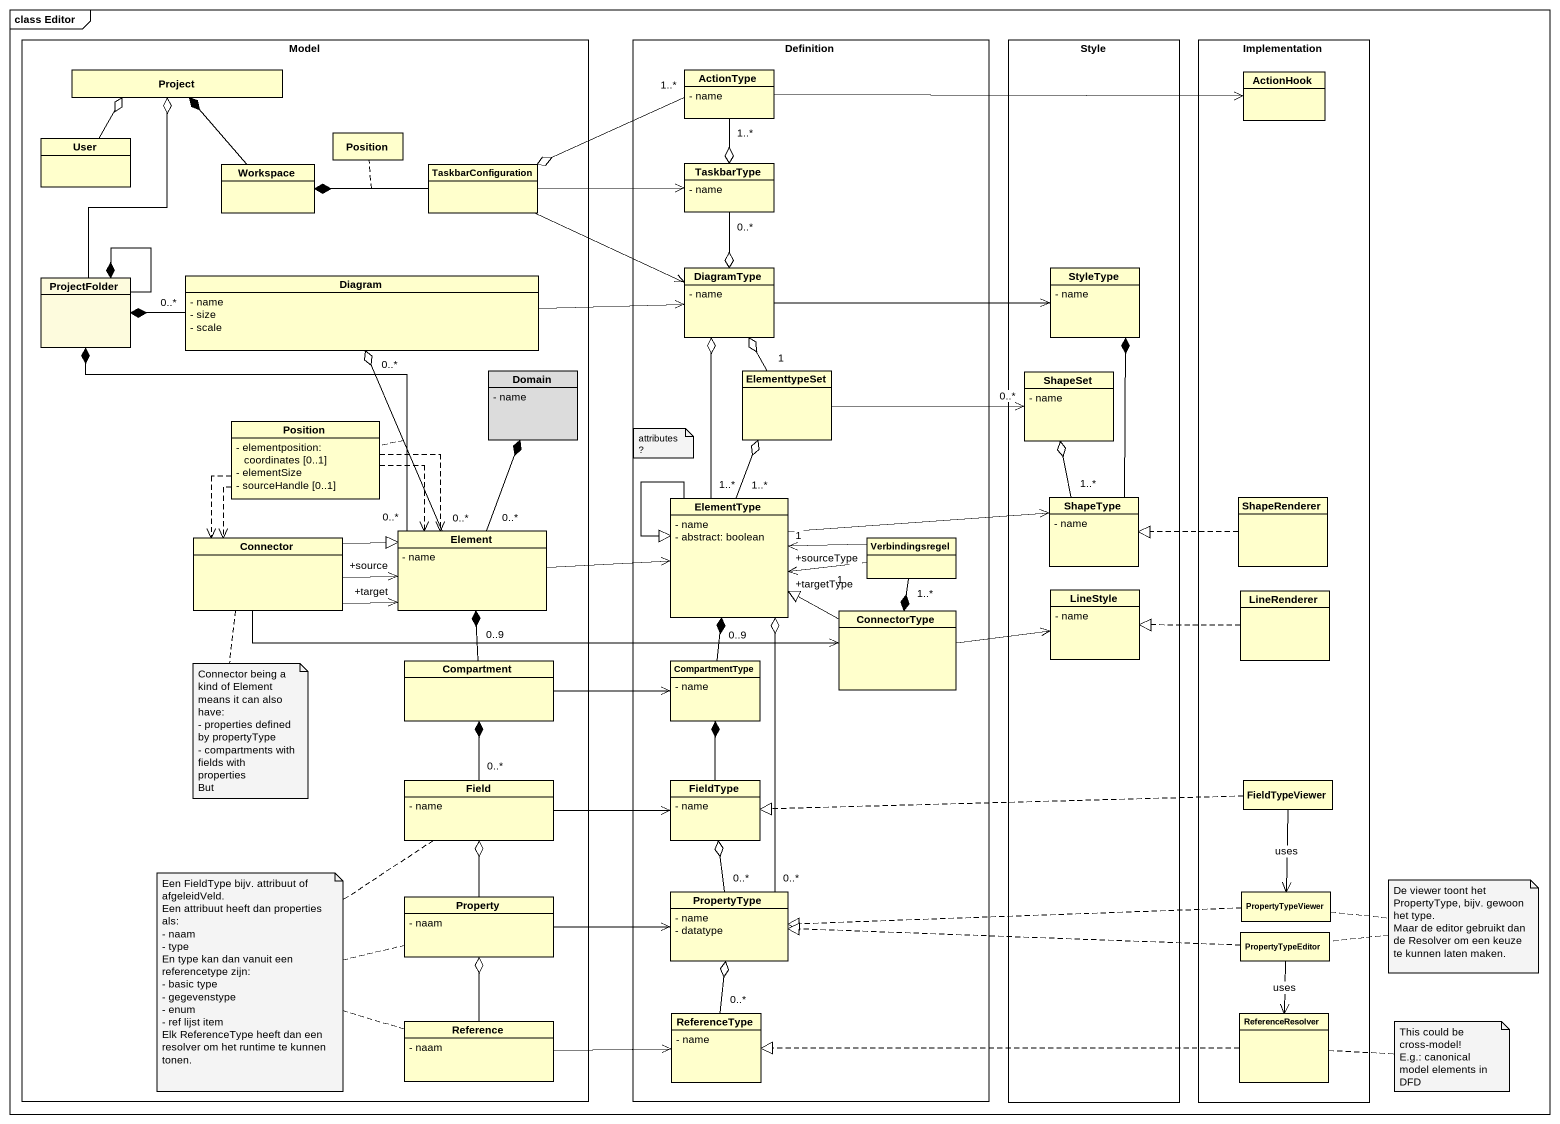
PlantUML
@startuml
mainframe class Editor
hide circle
hide empty members
skinparam classAttributeIconSize 0
rectangle Model {
  class Project
  class Position
  class User
  class Workspace
  class TaskbarConfiguration
  class ProjectFolder #FDFBDD
  class Diagram {
    - name
    - size
    - scale
  }
  class Domain #DCDCDC {
    - name
  }
  class "Position" as Position_2 {
    - elementposition: coordinates [0..1]
    - elementSize
    - sourceHandle [0..1]
  }
  class Connector
  class Element {
    - name
  }
  class Compartment
  class Field {
    - name
  }
  class Property {
    - naam
  }
  class Reference {
    - naam
  }
}
rectangle Definition {
  class ActionType {
    - name
  }
  class TaskbarType {
    - name
  }
  class DiagramType {
    - name
  }
  class ElementtypeSet
  class ElementType {
    - name
    - abstract: boolean
  }
  class Verbindingsregel
  class ConnectorType
  class CompartmentType {
    - name
  }
  class FieldType {
    - name
  }
  class PropertyType {
    - name
    - datatype
  }
  class ReferenceType {
    - name
  }
}
rectangle Style {
  class StyleType {
    - name
  }
  class ShapeSet {
    - name
  }
  class ShapeType {
    - name
  }
  class LineStyle {
    - name
  }
}
rectangle Implementation {
  class ActionHook
  class ShapeRenderer
  class LineRenderer
  class FieldTypeViewer
  class PropertyTypeViewer
  class PropertyTypeEditor
  class ReferenceResolver
}
ActionType -right-> ActionHook
ActionType "1..*" -left-o TaskbarConfiguration
ActionType "1..*" --o TaskbarType
User -up-o Project
Workspace -up-* Project
TaskbarConfiguration -left-* Workspace
(TaskbarConfiguration, Workspace) .. Position
TaskbarConfiguration -right-> TaskbarType
TaskbarConfiguration -right-> DiagramType
TaskbarType "0..*" --o DiagramType
DiagramType -right-> StyleType
ProjectFolder -up-o Project
ProjectFolder --* ProjectFolder
Diagram -right-> DiagramType
Diagram "0..*" -left-* ProjectFolder
ElementtypeSet "1" -up-o DiagramType
ElementtypeSet -right-> "0..*" ShapeSet
Position_2 ..> Connector
Position_2 ..> Connector
Position_2 ..> Element
Position_2 ..> Element
Connector -right-|> Element
Connector -right-> "+source" Element
Connector -right-> "+target" Element
Connector -right-> ConnectorType
Element "0..*" -up-* ProjectFolder
Element "0..*" -up-o "0..*" Diagram
(Element, Diagram) .. Position_2
Element "0..*" -up-* Domain
Element -right-> ElementType
ElementType "1..*" -up-o DiagramType
ElementType "1..*" -up-o ElementtypeSet
ElementType --|> ElementType
ElementType -right-> ShapeType
Verbindingsregel -left-> "+sourceType\n1" ElementType
Verbindingsregel -left-> "+targetType\n1" ElementType
Verbindingsregel "1..*" --* ConnectorType
ShapeType -up-* StyleType
ShapeType "1..*" -up-o ShapeSet
ShapeRenderer .left.|> ShapeType
ConnectorType -left-|> ElementType
ConnectorType -right-> LineStyle
LineRenderer .left.|> LineStyle
Compartment "0..9" -up-* Element
Compartment -right-> CompartmentType
CompartmentType "0..9" -up-* ElementType
Field "0..*" -up-* Compartment
Field -right-> FieldType
FieldType -up-* CompartmentType
FieldTypeViewer .left.|> FieldType
FieldTypeViewer --> PropertyTypeViewer : uses
Property -up-o Field
Property -right-> PropertyType
PropertyType "0..*" -up-o ElementType
PropertyType "0..*" -up-o FieldType
PropertyTypeViewer .left.|> PropertyType
PropertyTypeEditor .left.|> PropertyType
PropertyTypeEditor --> ReferenceResolver : uses
Reference -up-o Property
Reference -right-> ReferenceType
ReferenceType "0..*" -up-o PropertyType
ReferenceResolver .left.|> ReferenceType
note as N1
  attributes?
end note
note bottom of Connector
  Connector being a kind of Element means it can also have:
  - properties defined by propertyType
  - compartments with fields with properties
  But
end note
note as N3
  Een FieldType bijv. attribuut of afgeleidVeld.
  Een attribuut heeft dan properties als:
  - naam
  - type
  En type kan dan vanuit een referencetype zijn:
  - basic type
  - gegevenstype
  - enum
  - ref lijst item
  Elk ReferenceType heeft dan een resolver om het runtime te kunnen tonen.
end note
N3 .. Field
N3 .. Reference
N3 .. Property
note as N4
  De viewer toont het PropertyType, bijv. gewoon het type.
  Maar de editor gebruikt dan de Resolver om een keuze te kunnen laten maken.
end note
N4 .. PropertyTypeViewer
N4 .. PropertyTypeEditor
note right of ReferenceResolver
  This could be cross-model!
  E.g.: canonical model elements in DFD
end note
@enduml
